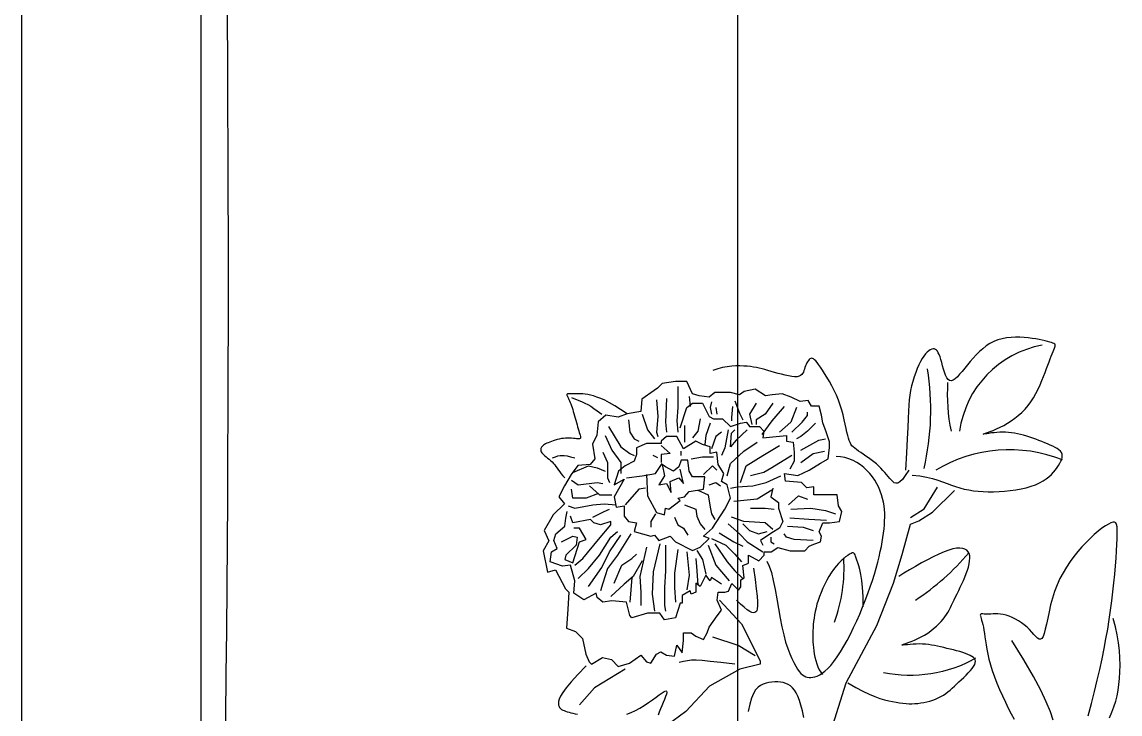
# Model space of a CAD drawing. Extents: x 356 to 4894, y 3257 to 6442.
# Drawn here: x 4068.9 to 4559, y 5053.4 to 5362.2 of the extents above; entities that cross this region are included whole.
import ezdxf

# ---------------------------------------------------------------- set-up
doc = ezdxf.new("R2010")
doc.units = 0
doc.header["$LTSCALE"] = 10
doc.header["$MEASUREMENT"] = 0
for name, color, linetype in [('3', 3, 'CONTINUOUS'), ('4', 4, 'CONTINUOUS'), ('7', 7, 'CONTINUOUS'), ('TEXT', 3, 'CONTINUOUS')]:
    doc.layers.add(name, color=color, linetype=linetype)

msp = doc.modelspace()

# ---------------------------------------------------------------- linework, layer by layer
at = {"layer": '3'}
for points in [[(4314.19, 5194.66), (4316.67, 5193.66), (4318.61, 5192.86), (4320.16, 5192.16), (4321.49, 5191.48), (4322.74, 5190.73), (4324.09, 5189.82), (4325.68, 5188.66), (4327.67, 5187.18)], [(4366.61, 5195.16), (4367.11, 5190.67)], [(4352.13, 5193.66), (4352.63, 5186.18), (4352.13, 5179.2), (4352.63, 5177.2)], [(4356.62, 5194.16), (4356.12, 5183.68), (4356.62, 5179.2)], [(4376.59, 5192.66), (4376.09, 5190.17), (4376.59, 5187.18)], [(4378.59, 5190.17), (4379.09, 5187.18)], [(4386.08, 5190.67), (4385.58, 5185.68), (4385.58, 5184.18)], [(4387.08, 5193.16), (4389.07, 5187.67), (4390.57, 5184.68)], [(4404.05, 5192.16), (4400.56, 5187.18), (4396.56, 5184.68), (4396.56, 5182.69)], [(4414.53, 5190.17), (4412.04, 5183.68), (4407.05, 5179.2)], [(4345.64, 5187.18), (4348.14, 5180.19), (4351.13, 5176.2)], [(4371.6, 5185.18), (4370.6, 5179.69), (4368.11, 5176.7)], [(4412.54, 5179.2), (4417.03, 5183.68), (4419.53, 5186.68), (4419.53, 5188.17)], [(4330.66, 5181.69), (4336.15, 5172.71), (4340.15, 5169.72), (4342.15, 5168.72)], [(4364.61, 5182.19), (4364.61, 5177.7), (4364.61, 5174.71)], [(4376.09, 5183.19), (4374.1, 5177.7), (4373.6, 5173.71)], [(4384.08, 5180.19), (4382.58, 5172.21), (4381.09, 5168.72)], [(4423.02, 5183.19), (4419.53, 5179.69), (4416.53, 5177.2), (4414.53, 5176.2)], [(4329.17, 5177.7), (4332.16, 5171.22), (4336.15, 5165.73), (4336.15, 5160.74)], [(4381.09, 5179.2), (4378.59, 5177.2), (4376.59, 5171.71)], [(4416.53, 5171.22), (4424.52, 5175.7), (4427.51, 5176.2)], [(4328.17, 5170.22), (4330.16, 5165.73), (4330.16, 5158.75), (4331.16, 5156.75)], [(4354.13, 5173.21), (4358.12, 5169.72), (4354.13, 5169.22), (4354.13, 5165.73)], [(4363.11, 5168.72), (4363.11, 5170.72)], [(4383.58, 5159.75), (4385.08, 5165.23), (4391.07, 5170.72), (4397.06, 5174.71)], [(4389.57, 5156.75), (4392.07, 5164.23), (4399.56, 5168.72), (4407.05, 5173.21)], [(4305.7, 5167.73), (4307.03, 5168.22), (4308.1, 5168.57), (4309.04, 5168.78), (4309.94, 5168.85), (4310.95, 5168.78), (4312.16, 5168.57), (4313.7, 5168.22), (4315.69, 5167.73)], [(4338.65, 5158.75), (4345.64, 5159.75), (4351.63, 5160.74), (4354.63, 5165.23)], [(4352.63, 5167.73), (4350.63, 5168.72)], [(4367.61, 5167.23), (4372.6, 5168.22), (4377.59, 5168.22)], [(4412.54, 5168.72), (4403.55, 5163.24), (4400.06, 5161.24), (4394.07, 5159.75)], [(4373.1, 5160.24), (4377.09, 5164.23), (4379.09, 5162.24)], [(4314.19, 5157.75), (4317.18, 5155.76), (4325.67, 5156.75), (4328.17, 5156.25)], [(4375.59, 5155.76), (4378.59, 5156.75), (4380.59, 5155.26)], [(4326.17, 5151.77), (4320.68, 5149.77), (4316.19, 5149.77), (4314.69, 5149.77), (4314.19, 5153.76)], [(4322.18, 5155.26), (4326.67, 5151.27), (4332.16, 5151.27)], [(4347.14, 5154.26), (4344.14, 5153.76), (4338.15, 5146.78)], [(4370.6, 5153.26), (4375.1, 5151.27), (4376.09, 5145.78), (4376.59, 5142.79), (4378.09, 5140.29)], [(4411.04, 5146.78), (4415.53, 5150.77), (4419.53, 5149.27)], [(4465.45, 5141.18), (4471.48, 5144.94), (4477.51, 5154.73)], [(4364.61, 5146.78), (4369.6, 5144.78), (4370.1, 5141.79), (4371.6, 5138.3), (4373.6, 5135.81)], [(4315.69, 5119.85), (4319.18, 5122.84), (4326.17, 5131.32), (4331.66, 5137.8), (4331.66, 5139.3), (4327.17, 5137.8), (4324.17, 5138.8), (4322.68, 5140.29), (4314.69, 5138.8), (4313.69, 5141.79)], [(4323.67, 5141.29), (4328.67, 5143.79), (4331.16, 5144.78)], [(4351.63, 5142.79), (4349.63, 5139.3), (4349.63, 5136.8)], [(4360.12, 5141.29), (4361.62, 5137.8), (4364.11, 5136.31), (4366.11, 5133.31)], [(4404.05, 5135.81), (4400.56, 5138.8), (4391.07, 5139.3), (4385.58, 5141.29)], [(4394.07, 5145.28), (4400.56, 5145.28), (4404.55, 5144.78)], [(4428.01, 5139.8), (4420.03, 5140.29), (4411.54, 5140.79)], [(4412.04, 5144.78), (4421.02, 5145.28), (4427.51, 5144.28), (4432.01, 5142.79)], [(4314.69, 5120.84), (4317.68, 5130.32), (4320.68, 5131.32), (4317.68, 5136.31), (4315.19, 5136.31)], [(4390.57, 5138.3), (4393.57, 5135.31), (4397.56, 5133.81), (4401.55, 5134.81)], [(4410.54, 5137.3), (4417.53, 5136.8), (4422.02, 5135.31)], [(4309.7, 5130.32), (4314.69, 5132.81), (4316.68, 5132.32), (4316.19, 5128.82), (4311.69, 5124.34), (4311.19, 5122.34), (4314.69, 5120.84)], [(4317.18, 5113.86), (4321.68, 5118.35), (4326.67, 5124.34), (4331.66, 5132.32), (4334.66, 5134.81)], [(4321.68, 5110.37), (4327.67, 5118.85), (4331.16, 5125.83), (4336.15, 5133.31)], [(4376.59, 5131.82), (4383.08, 5128.82), (4387.08, 5124.83), (4390.07, 5121.34)], [(4380.09, 5134.31), (4386.58, 5130.32), (4390.57, 5128.33)], [(4403.05, 5132.32), (4403.05, 5130.32), (4404.55, 5129.32)], [(4422.02, 5130.82), (4413.54, 5131.32), (4410.04, 5132.32), (4409.04, 5133.81)], [(4347.64, 5127.83), (4344.64, 5114.86), (4345.14, 5107.88), (4345.14, 5101.89)], [(4356.12, 5128.82), (4356.12, 5117.35), (4355.62, 5109.87), (4355.62, 5101.89), (4356.12, 5099.4)], [(4361.62, 5126.83), (4360.12, 5116.36), (4360.12, 5109.87), (4360.62, 5103.39)], [(4378.09, 5129.32), (4383.58, 5121.34), (4387.08, 5117.35), (4390.57, 5113.86)], [(4345.64, 5121.84), (4341.65, 5114.86), (4337.65, 5111.37), (4331.66, 5105.88)], [(4333.16, 5111.87), (4336.65, 5119.85), (4341.15, 5122.84), (4343.14, 5124.83)], [(4365.61, 5125.83), (4366.61, 5115.36), (4365.61, 5108.87)], [(4369.6, 5122.84), (4370.1, 5117.35), (4370.6, 5110.87)], [(4341.15, 5114.36), (4340.15, 5103.39)], [(4396.09, 5079.42), (4388.55, 5083.94), (4377.24, 5087.7)], [(4529.15, 5050.64), (4527.86, 5054.4), (4526.05, 5058.81), (4523.56, 5064.04), (4520.27, 5070.24), (4516.02, 5077.58), (4510.68, 5086.2)], [(4387.04, 5075.65), (4380.81, 5076.4), (4376.05, 5076.94), (4372.48, 5077.28), (4369.8, 5077.44), (4367.72, 5077.43), (4365.94, 5077.24), (4364.19, 5076.9), (4362.16, 5076.41)], [(4338.04, 5073.4), (4324.47, 5065.11), (4317.68, 5057.58)]]:
    msp.add_lwpolyline(points, dxfattribs=at)
msp.add_lwpolyline([(4494.47, 5078.29, -0.181893), (4453.38, 5071.89, -0.181893)], format="xyb", dxfattribs=at)
for centre, radius, start, end in [((4532.26, 5173.33), 45.38, 100.163, 172.0706), ((4361.26, 5189), 113.24, 346.7353, 9.3778), ((4509.59, 5107.45), 63.9, 68.2186, 120.92), ((4363.93, 5118.88), 71.86, 340.1482, 3.3641), ((4406.58, 5197.13), 111.17, 303.3574, 319.7803)]:
    msp.add_arc(centre, radius, start, end, dxfattribs=at)
at = {"layer": '4'}
for p, q in [((4068.91, 4602.71), (4068.91, 5890.71)), ((4148.91, 4602.71), (4148.91, 5890.71))]:
    msp.add_line(p, q, dxfattribs=at)
msp.add_lwpolyline([(4339.06, 5187.35), (4335.05, 5185.84), (4329.53, 5186.85), (4326.02, 5183.84), (4325.52, 5177.83), (4323.52, 5173.83), (4324.52, 5167.32), (4322.52, 5164.82), (4317, 5164.31), (4314, 5160.31), (4310.99, 5155.3), (4308.48, 5150.3), (4310.99, 5147.29), (4305.98, 5142.28), (4301.97, 5135.28), (4303.97, 5130.77), (4301.47, 5126.26), (4303.47, 5116.75), (4306.98, 5117.75), (4311.49, 5109.24), (4312.99, 5107.74), (4312.49, 5100.23), (4311.99, 5091.72), (4316, 5090.21), (4319.01, 5087.21), (4320.51, 5080.2), (4322.02, 5076.7), (4323.02, 5075.69), (4328.03, 5078.7), (4332.04, 5077.7), (4335.05, 5074.69), (4340.06, 5076.2), (4345.07, 5079.7), (4347.58, 5076.7), (4349.58, 5076.2), (4352.09, 5080.2), (4354.09, 5081.2), (4356.6, 5079.7), (4360.11, 5079.2), (4361.11, 5084.21), (4363.61, 5080.7), (4364.11, 5086.21), (4364.11, 5089.71), (4367.62, 5089.71), (4369.63, 5088.21), (4373.14, 5086.71), (4374.64, 5089.71), (4375.64, 5092.22), (4379.15, 5097.22), (4381.15, 5099.73), (4379.15, 5104.23), (4379.65, 5107.74), (4382.66, 5107.74), (4384.16, 5108.24), (4385.67, 5111.74), (4388.67, 5108.74), (4389.68, 5110.24), (4389.68, 5113.25), (4391.18, 5114.25), (4390.68, 5119.75), (4393.18, 5120.76), (4393.18, 5124.26), (4397.69, 5121.76), (4400.2, 5124.26), (4400.2, 5125.76), (4403.21, 5125.76), (4406.21, 5127.77), (4411.73, 5126.26), (4418.24, 5126.26), (4420.25, 5128.27), (4422.25, 5129.27), (4425.26, 5130.27), (4425.76, 5132.77), (4424.76, 5134.77), (4426.26, 5138.78), (4429.27, 5138.78), (4433.78, 5139.28), (4434.78, 5143.79), (4433.28, 5146.29), (4432.78, 5151.3), (4422.25, 5151.3), (4422.25, 5154.8), (4419.24, 5154.3), (4416.74, 5156.8), (4409.72, 5157.31), (4409.22, 5160.81), (4415.24, 5159.81), (4420.25, 5162.31), (4425.26, 5165.32), (4428.77, 5167.32), (4429.27, 5172.33), (4429.27, 5174.83), (4427.77, 5179.33), (4426.26, 5183.34), (4425.76, 5186.85), (4424.76, 5190.85), (4421.25, 5190.85), (4419.75, 5193.35), (4416.24, 5192.85), (4412.23, 5194.86), (4408.22, 5196.36), (4403.71, 5195.86), (4400.7, 5195.36), (4396.19, 5198.36), (4391.18, 5197.36), (4389.17, 5195.86), (4385.16, 5196.86), (4378.15, 5196.86), (4375.64, 5194.86), (4371.13, 5195.36), (4368.12, 5196.36), (4365.62, 5201.87), (4360.61, 5201.87), (4354.59, 5200.86), (4352.59, 5198.86), (4351.08, 5197.86), (4345.57, 5193.85), (4345.07, 5188.35)], close=True, dxfattribs=at)
for points in [[(4362.61, 5181.19), (4365.61, 5190.17), (4368.11, 5192.16), (4372.6, 5192.16), (4375.59, 5186.18), (4377.59, 5185.18), (4381.59, 5185.18), (4385.08, 5181.69), (4389.57, 5183.19), (4392.07, 5183.68), (4393.07, 5182.69), (4393.57, 5181.69), (4398.06, 5181.69), (4400.06, 5179.69), (4399.56, 5176.7), (4405.55, 5177.2), (4410.04, 5177.7), (4410.04, 5175.21), (4413.04, 5174.71), (4413.54, 5170.22), (4413.54, 5166.23), (4411.54, 5162.74)], [(4335.16, 5161.74), (4333.16, 5155.76), (4337.65, 5158.25), (4333.16, 5150.27), (4334.16, 5145.78), (4337.65, 5146.28), (4337.65, 5141.79), (4339.65, 5139.3), (4343.14, 5138.8), (4342.15, 5134.81), (4349.63, 5132.81), (4351.13, 5133.31), (4353.13, 5130.82), (4358.12, 5132.81), (4360.62, 5130.32), (4368.11, 5126.33), (4371.6, 5127.83), (4375.59, 5131.82), (4373.1, 5132.81), (4377.09, 5136.31), (4382.58, 5144.78), (4385.08, 5149.77), (4383.58, 5155.76), (4381.09, 5157.25), (4382.08, 5160.74), (4379.59, 5164.73), (4379.09, 5170.22), (4376.09, 5169.72), (4376.09, 5172.71), (4372.6, 5173.71), (4369.6, 5175.21), (4364.11, 5171.71), (4361.12, 5177.2), (4356.62, 5177.2), (4354.13, 5175.21), (4354.13, 5174.21), (4347.64, 5174.21), (4343.14, 5172.21), (4343.14, 5169.22), (4342.15, 5166.23), (4338.15, 5164.23), (4335.16, 5161.74)], [(4347.64, 5160.24), (4348.14, 5150.77), (4352.13, 5143.29), (4355.62, 5142.29), (4356.12, 5145.28), (4357.62, 5144.78), (4362.61, 5148.77), (4361.62, 5149.77), (4364.61, 5150.27), (4366.61, 5152.76), (4373.1, 5153.76), (4373.6, 5159.25), (4368.11, 5159.25), (4366.61, 5161.74), (4366.11, 5166.73), (4363.11, 5166.73), (4362.11, 5163.74), (4359.62, 5161.74), (4356.12, 5163.74), (4354.63, 5164.73), (4355.62, 5159.75), (4353.13, 5155.76), (4356.62, 5156.25), (4358.62, 5152.26), (4358.12, 5157.25), (4362.11, 5158.75), (4364.11, 5156.25), (4363.11, 5160.74), (4362.61, 5162.74)], [(4401.36, 5121.6), (4402.43, 5119.45), (4403.38, 5116.53), (4404.23, 5113), (4405.02, 5109.04), (4405.77, 5104.81), (4406.51, 5100.49), (4407.25, 5096.26), (4408.02, 5092.29), (4408.85, 5088.71), (4409.72, 5085.53), (4410.63, 5082.74), (4411.54, 5080.29), (4412.46, 5078.17), (4413.36, 5076.36), (4414.23, 5074.81), (4415.06, 5073.52), (4415.83, 5072.45), (4416.57, 5071.59), (4417.27, 5070.92), (4417.97, 5070.41), (4418.67, 5070.06), (4419.39, 5069.85), (4420.15, 5069.75), (4420.97, 5069.76), (4421.85, 5069.85), (4422.8, 5070.05), (4423.82, 5070.39), (4424.91, 5070.9), (4426.06, 5071.6), (4427.27, 5072.53), (4428.55, 5073.7), (4429.89, 5075.15), (4431.28, 5076.9), (4432.72, 5078.92), (4434.19, 5081.19), (4435.67, 5083.66), (4437.15, 5086.3), (4438.62, 5089.1), (4440.05, 5092), (4441.45, 5094.98), (4442.78, 5098.02), (4444.06, 5101.07), (4445.26, 5104.13), (4446.39, 5107.16), (4447.45, 5110.15), (4448.43, 5113.06), (4449.32, 5115.88), (4450.12, 5118.58), (4450.82, 5121.15), (4451.44, 5123.59), (4451.98, 5125.9), (4452.44, 5128.11), (4452.83, 5130.21), (4453.16, 5132.23), (4453.42, 5134.16), (4453.63, 5136.03), (4453.8, 5137.84), (4453.91, 5139.6), (4453.95, 5141.31), (4453.93, 5143), (4453.83, 5144.66), (4453.65, 5146.3), (4453.38, 5147.94), (4453.01, 5149.59), (4452.53, 5151.24), (4451.94, 5152.89), (4451.25, 5154.53), (4450.44, 5156.14), (4449.51, 5157.71), (4448.47, 5159.23), (4447.31, 5160.69), (4446.03, 5162.08), (4444.63, 5163.37), (4443.11, 5164.56), (4441.5, 5165.61), (4439.79, 5166.52), (4438, 5167.27), (4436.15, 5167.82), (4434.23, 5168.17), (4432.27, 5168.29)], [(4314.69, 5161.24), (4321.68, 5164.23), (4325.67, 5163.24), (4329.17, 5161.74)], [(4404.05, 5154.26), (4403.05, 5150.27), (4406.55, 5147.78), (4406.55, 5145.28), (4408.54, 5139.3), (4407.05, 5136.31), (4403.55, 5134.31), (4398.56, 5130.82), (4399.56, 5128.82)], [(4430.78, 4975.87), (4436.8, 4978.5), (4435.29, 4988.29), (4434.54, 5001.1), (4432.27, 5028.21), (4430.77, 5048.54), (4436.8, 5067.37), (4450.37, 5092.98), (4457.91, 5111.8), (4461.68, 5124.61), (4465.45, 5138.16), (4469.21, 5139.67), (4475.25, 5143.44), (4485.05, 5153.23)], [(4381.09, 5111.37), (4376.59, 5114.36), (4376.09, 5112.86), (4374.1, 5115.36), (4371.6, 5110.37), (4369.6, 5111.87), (4369.6, 5107.88), (4367.61, 5106.88), (4367.11, 5108.38), (4363.61, 5106.38), (4363.61, 5102.89), (4362.61, 5102.89), (4360.62, 5096.41), (4355.62, 5095.41), (4353.63, 5098.4), (4348.14, 5098.4), (4341.15, 5096.41), (4340.15, 5097.4), (4338.65, 5103.39), (4332.16, 5103.89), (4328.17, 5103.39), (4325.67, 5105.38), (4325.17, 5107.38), (4319.68, 5104.39), (4315.19, 5107.38), (4315.69, 5112.86), (4313.69, 5119.85), (4310.19, 5119.35), (4304.7, 5121.34), (4305.2, 5125.83), (4307.7, 5127.33), (4306.2, 5130.82), (4307.2, 5133.81), (4311.19, 5137.3), (4311.69, 5140.79), (4312.19, 5143.79)], [(4380.26, 5104.27), (4390.06, 5093.73), (4398.35, 5077.16), (4398.35, 5075.65), (4389.3, 5073.4), (4375.73, 5065.86), (4365.18, 5054.57), (4353.87, 5046.28)], [(4320.7, 5074.9), (4316.92, 5071.02), (4313.99, 5067.81), (4311.8, 5065.18), (4310.25, 5063.06), (4309.23, 5061.38), (4308.64, 5060.05), (4308.37, 5059), (4308.32, 5058.14), (4308.4, 5057.43), (4308.58, 5056.82), (4308.87, 5056.31), (4309.24, 5055.88), (4309.7, 5055.51), (4310.24, 5055.21), (4310.85, 5054.94), (4311.53, 5054.69), (4312.26, 5054.46), (4313.06, 5054.24), (4313.91, 5054.02), (4314.81, 5053.8), (4315.77, 5053.57), (4316.77, 5053.33)], [(4417.85, 5051.9), (4417.2, 5054.82), (4416.53, 5057.35), (4415.86, 5059.52), (4415.16, 5061.35), (4414.43, 5062.88), (4413.65, 5064.14), (4412.81, 5065.16), (4411.91, 5065.98), (4410.91, 5066.62), (4409.83, 5067.11), (4408.67, 5067.47), (4407.45, 5067.71), (4406.19, 5067.82), (4404.89, 5067.81), (4403.58, 5067.7), (4402.28, 5067.49), (4400.99, 5067.18), (4399.74, 5066.77), (4398.53, 5066.19), (4397.39, 5065.36), (4396.32, 5064.19), (4395.34, 5062.61), (4394.47, 5060.54), (4393.71, 5057.88), (4393.07, 5054.57)], [(4338.9, 5053.31), (4340.83, 5054.09), (4342.76, 5055.01), (4344.7, 5056.07), (4346.62, 5057.26), (4348.48, 5058.52), (4350.25, 5059.79), (4351.89, 5060.98), (4353.35, 5062.05), (4354.59, 5062.9), (4355.58, 5063.49), (4356.26, 5063.73), (4356.61, 5063.58), (4356.68, 5063.08), (4356.51, 5062.27), (4356.15, 5061.22), (4355.65, 5059.98), (4355.07, 5058.61), (4354.46, 5057.16), (4353.87, 5055.7), (4353.34, 5054.26), (4352.88, 5052.86)]]:
    msp.add_lwpolyline(points, dxfattribs=at)
at = {"layer": '7'}
for points in [[(4466.2, 5160), (4469.64, 5159.64), (4472.65, 5159.13), (4475.3, 5158.51), (4477.66, 5157.82), (4479.8, 5157.08), (4481.78, 5156.32), (4483.68, 5155.6), (4485.55, 5154.92), (4487.46, 5154.33), (4489.42, 5153.83), (4491.44, 5153.41), (4493.51, 5153.08), (4495.65, 5152.83), (4497.86, 5152.67), (4500.15, 5152.59), (4502.51, 5152.6), (4504.95, 5152.69), (4507.43, 5152.86), (4509.93, 5153.12), (4512.39, 5153.46), (4514.79, 5153.89), (4517.09, 5154.42), (4519.25, 5155.03), (4521.23, 5155.74), (4523.01, 5156.53), (4524.6, 5157.41), (4526.01, 5158.35), (4527.25, 5159.33), (4528.34, 5160.34), (4529.31, 5161.37), (4530.16, 5162.39), (4530.91, 5163.39), (4531.57, 5164.36), (4532.14, 5165.3), (4532.6, 5166.19), (4532.93, 5167.05), (4533.14, 5167.86), (4533.19, 5168.64), (4533.08, 5169.36), (4532.79, 5170.05), (4532.32, 5170.68), (4531.69, 5171.28), (4530.9, 5171.84), (4529.98, 5172.38), (4528.95, 5172.91), (4527.83, 5173.42), (4526.63, 5173.93), (4525.38, 5174.44), (4524.09, 5174.96), (4522.77, 5175.49), (4521.43, 5176.01), (4520.07, 5176.51), (4518.7, 5176.99), (4517.32, 5177.44), (4515.95, 5177.85), (4514.57, 5178.21), (4513.21, 5178.51), (4511.86, 5178.75), (4510.53, 5178.94), (4509.2, 5179.07), (4507.89, 5179.15), (4506.59, 5179.18), (4505.3, 5179.15), (4504.02, 5179.08), (4502.76, 5178.97), (4501.56, 5178.83), (4500.45, 5178.67), (4499.48, 5178.52), (4498.7, 5178.39), (4498.14, 5178.31), (4497.84, 5178.28), (4497.86, 5178.33), (4498.22, 5178.47), (4498.89, 5178.71), (4499.83, 5179.04), (4500.99, 5179.48), (4502.33, 5180.01), (4503.82, 5180.64), (4505.4, 5181.38), (4507.03, 5182.22), (4508.69, 5183.17), (4510.34, 5184.22), (4511.96, 5185.38), (4513.55, 5186.65), (4515.09, 5188.02), (4516.56, 5189.49), (4517.94, 5191.08), (4519.22, 5192.77), (4520.39, 5194.56), (4521.45, 5196.42), (4522.41, 5198.33), (4523.29, 5200.27), (4524.09, 5202.18), (4524.82, 5204.06), (4525.5, 5205.87), (4526.13, 5207.58), (4526.73, 5209.16), (4527.28, 5210.61), (4527.8, 5211.94), (4528.27, 5213.13), (4528.69, 5214.2), (4529.07, 5215.13), (4529.39, 5215.94), (4529.65, 5216.61), (4529.86, 5217.17), (4529.99, 5217.61), (4530.03, 5217.96), (4529.97, 5218.25), (4529.79, 5218.49), (4529.47, 5218.7), (4529.02, 5218.9), (4528.39, 5219.13), (4527.6, 5219.38), (4526.64, 5219.65), (4525.53, 5219.94), (4524.26, 5220.24), (4522.87, 5220.53), (4521.34, 5220.8), (4519.71, 5221.05), (4517.97, 5221.26), (4516.13, 5221.42), (4514.23, 5221.52), (4512.28, 5221.53), (4510.3, 5221.43), (4508.33, 5221.21), (4506.38, 5220.85), (4504.47, 5220.33), (4502.64, 5219.63), (4500.89, 5218.73), (4499.24, 5217.66), (4497.66, 5216.45), (4496.17, 5215.12), (4494.74, 5213.71), (4493.38, 5212.23), (4492.08, 5210.72), (4490.83, 5209.21), (4489.63, 5207.72), (4488.48, 5206.31), (4487.38, 5205.02), (4486.35, 5203.91), (4485.38, 5203.01), (4484.48, 5202.4), (4483.66, 5202.1), (4482.91, 5202.18), (4482.24, 5202.66), (4481.65, 5203.49), (4481.11, 5204.6), (4480.63, 5205.9), (4480.19, 5207.32), (4479.78, 5208.8), (4479.39, 5210.25), (4479.02, 5211.59), (4478.64, 5212.78), (4478.25, 5213.79), (4477.86, 5214.63), (4477.44, 5215.3), (4477.01, 5215.8), (4476.54, 5216.15), (4476.04, 5216.33), (4475.5, 5216.36), (4474.91, 5216.24), (4474.28, 5215.96), (4473.62, 5215.51), (4472.92, 5214.9), (4472.2, 5214.12), (4471.47, 5213.17), (4470.72, 5212.03), (4469.97, 5210.72), (4469.22, 5209.21), (4468.48, 5207.55), (4467.77, 5205.75), (4467.1, 5203.84), (4466.49, 5201.85), (4465.95, 5199.81), (4465.49, 5197.73), (4465.13, 5195.65), (4464.87, 5193.56), (4464.69, 5191.28), (4464.55, 5188.62), (4464.42, 5185.36), (4464.25, 5181.3), (4464.01, 5176.24), (4463.67, 5169.96), (4463.18, 5162.26)], [(4464.69, 5162.26), (4463.13, 5159.83), (4461.81, 5158.12), (4460.7, 5157.03), (4459.76, 5156.48), (4458.95, 5156.38), (4458.22, 5156.62), (4457.56, 5157.13), (4456.9, 5157.81), (4456.23, 5158.57), (4455.53, 5159.4), (4454.78, 5160.28), (4454, 5161.21), (4453.16, 5162.15), (4452.25, 5163.11), (4451.29, 5164.07), (4450.24, 5165.03), (4449.12, 5165.95), (4447.95, 5166.86), (4446.75, 5167.72), (4445.55, 5168.56), (4444.38, 5169.35), (4443.26, 5170.09), (4442.24, 5170.79), (4441.32, 5171.43), (4440.54, 5172.02), (4439.88, 5172.58), (4439.33, 5173.17), (4438.86, 5173.81), (4438.45, 5174.55), (4438.09, 5175.42), (4437.75, 5176.46), (4437.43, 5177.7), (4437.09, 5179.19), (4436.72, 5180.88), (4436.32, 5182.75), (4435.87, 5184.76), (4435.35, 5186.88), (4434.76, 5189.07), (4434.07, 5191.29), (4433.28, 5193.52), (4432.38, 5195.71), (4431.39, 5197.84), (4430.34, 5199.9), (4429.26, 5201.85), (4428.18, 5203.68), (4427.13, 5205.36), (4426.14, 5206.88), (4425.24, 5208.2), (4424.45, 5209.32), (4423.76, 5210.24), (4423.16, 5210.97), (4422.63, 5211.52), (4422.16, 5211.89), (4421.74, 5212.11), (4421.35, 5212.17), (4420.97, 5212.1), (4420.59, 5211.89), (4420.22, 5211.57), (4419.86, 5211.16), (4419.51, 5210.65), (4419.17, 5210.08), (4418.86, 5209.45), (4418.58, 5208.78), (4418.33, 5208.08), (4418.1, 5207.37), (4417.88, 5206.67), (4417.63, 5206.01), (4417.32, 5205.4), (4416.92, 5204.86), (4416.38, 5204.43), (4415.69, 5204.11), (4414.81, 5203.94), (4413.71, 5203.92), (4412.44, 5204.04), (4411.02, 5204.28), (4409.5, 5204.61), (4407.92, 5205), (4406.33, 5205.44), (4404.76, 5205.88), (4403.25, 5206.32), (4401.84, 5206.73), (4400.5, 5207.1), (4399.22, 5207.43), (4397.96, 5207.73), (4396.69, 5208), (4395.39, 5208.23), (4394.02, 5208.42), (4392.57, 5208.58), (4391, 5208.7), (4389.33, 5208.76), (4387.54, 5208.75), (4385.66, 5208.63), (4383.68, 5208.39), (4381.61, 5208), (4379.47, 5207.44), (4377.24, 5206.7)], [(4361.62, 5199.64), (4361.62, 5190.17), (4361.12, 5184.18), (4361.62, 5179.2)], [(4339.06, 5187.35), (4336.09, 5189.34), (4333.45, 5190.99), (4331.11, 5192.33), (4329.03, 5193.41), (4327.18, 5194.24), (4325.53, 5194.88), (4324.04, 5195.35), (4322.68, 5195.7), (4321.41, 5195.95), (4320.24, 5196.13), (4319.15, 5196.24), (4318.15, 5196.3), (4317.23, 5196.33), (4316.39, 5196.33), (4315.63, 5196.32), (4314.94, 5196.32), (4314.32, 5196.33), (4313.77, 5196.34), (4313.3, 5196.35), (4312.9, 5196.34), (4312.58, 5196.31), (4312.34, 5196.25), (4312.18, 5196.14), (4312.11, 5195.99), (4312.12, 5195.77), (4312.2, 5195.49), (4312.35, 5195.14), (4312.55, 5194.74), (4312.78, 5194.27), (4313.04, 5193.74), (4313.32, 5193.15), (4313.61, 5192.5), (4313.88, 5191.78), (4314.15, 5191.01), (4314.42, 5190.18), (4314.69, 5189.32), (4314.95, 5188.41), (4315.22, 5187.47), (4315.49, 5186.5), (4315.77, 5185.51), (4316.05, 5184.51), (4316.34, 5183.51), (4316.62, 5182.52), (4316.9, 5181.56), (4317.17, 5180.66), (4317.42, 5179.81), (4317.65, 5179.04), (4317.85, 5178.36), (4318.02, 5177.79), (4318.15, 5177.33), (4318.22, 5176.95), (4318.23, 5176.66), (4318.17, 5176.45), (4318.02, 5176.31), (4317.78, 5176.23), (4317.43, 5176.2), (4316.97, 5176.22), (4316.41, 5176.28), (4315.75, 5176.35), (4315.01, 5176.43), (4314.21, 5176.5), (4313.35, 5176.55), (4312.45, 5176.57), (4311.53, 5176.54), (4310.58, 5176.44), (4309.64, 5176.3), (4308.7, 5176.11), (4307.77, 5175.88), (4306.87, 5175.63), (4306.01, 5175.36), (4305.2, 5175.07), (4304.45, 5174.79), (4303.77, 5174.51), (4303.16, 5174.24), (4302.61, 5173.97), (4302.12, 5173.7), (4301.7, 5173.42), (4301.34, 5173.14), (4301.04, 5172.85), (4300.79, 5172.55), (4300.6, 5172.23), (4300.47, 5171.89), (4300.41, 5171.54), (4300.42, 5171.17), (4300.5, 5170.79), (4300.68, 5170.4), (4300.94, 5169.98), (4301.29, 5169.55), (4301.74, 5169.11), (4302.28, 5168.65), (4302.88, 5168.16), (4303.52, 5167.65), (4304.18, 5167.11), (4304.85, 5166.53), (4305.5, 5165.92), (4306.12, 5165.27), (4306.69, 5164.58), (4307.23, 5163.85), (4307.76, 5163.08), (4308.31, 5162.28), (4308.91, 5161.44), (4309.57, 5160.57), (4310.32, 5159.67), (4311.19, 5158.75)], [(4396.56, 5192.16), (4393.57, 5187.18), (4394.57, 5182.69)], [(4409.04, 5190.67), (4403.55, 5184.18), (4399.06, 5178.2)], [(4339.65, 5184.68), (4340.15, 5179.2), (4342.15, 5176.2), (4344.14, 5175.21)], [(4392.57, 5180.19), (4387.58, 5175.7), (4385.08, 5172.71), (4385.58, 5178.7), (4387.08, 5180.19)], [(4416.53, 5165.73), (4422.02, 5169.72), (4427.02, 5170.72)], [(4385.08, 5154.26), (4388.08, 5154.76), (4395.06, 5155.26), (4401.06, 5156.75), (4407.55, 5159.75)], [(4403.55, 5153.26), (4397.06, 5149.27), (4386.58, 5148.27)], [(4312.69, 5146.28), (4315.69, 5145.28), (4323.67, 5146.78), (4328.67, 5147.28), (4334.16, 5146.78)], [(4384.08, 5138.3), (4389.07, 5133.81), (4392.57, 5130.32), (4399.56, 5125.83)], [(4544.7, 5052.66), (4546.24, 5058.2), (4547.6, 5063.46), (4548.81, 5068.5), (4549.92, 5073.36), (4550.93, 5078.06), (4551.85, 5082.61), (4552.68, 5087.05), (4553.44, 5091.37), (4554.12, 5095.61), (4554.74, 5099.78), (4555.28, 5103.9), (4555.77, 5107.97), (4556.2, 5111.96), (4556.58, 5115.82), (4556.9, 5119.51), (4557.17, 5122.98), (4557.39, 5126.19), (4557.55, 5129.09), (4557.67, 5131.64), (4557.74, 5133.79), (4557.73, 5135.56), (4557.64, 5136.96), (4557.42, 5137.99), (4557.06, 5138.68), (4556.54, 5139.03), (4555.83, 5139.07), (4554.91, 5138.79), (4553.76, 5138.22), (4552.41, 5137.39), (4550.89, 5136.3), (4549.24, 5134.99), (4547.48, 5133.49), (4545.67, 5131.8), (4543.81, 5129.96), (4541.96, 5128), (4540.15, 5125.92), (4538.38, 5123.73), (4536.68, 5121.44), (4535.07, 5119.02), (4533.56, 5116.49), (4532.16, 5113.84), (4530.89, 5111.07), (4529.78, 5108.16), (4528.82, 5105.15), (4528, 5102.09), (4527.3, 5099.09), (4526.68, 5096.22), (4526.13, 5093.59), (4525.62, 5091.27), (4525.13, 5089.36), (4524.63, 5087.96), (4524.09, 5087.11), (4523.51, 5086.77), (4522.87, 5086.86), (4522.18, 5087.31), (4521.41, 5088.04), (4520.56, 5088.96), (4519.63, 5090.01), (4518.59, 5091.09), (4517.46, 5092.16), (4516.24, 5093.17), (4514.95, 5094.12), (4513.62, 5095), (4512.25, 5095.79), (4510.87, 5096.48), (4509.51, 5097.05), (4508.17, 5097.5), (4506.87, 5097.81), (4505.63, 5098), (4504.45, 5098.1), (4503.33, 5098.12), (4502.28, 5098.1), (4501.31, 5098.06), (4500.42, 5098.02), (4499.62, 5098), (4498.91, 5098.02), (4498.3, 5098.06), (4497.78, 5098.11), (4497.36, 5098.14), (4497.03, 5098.13), (4496.79, 5098.05), (4496.65, 5097.89), (4496.61, 5097.62), (4496.65, 5097.23), (4496.77, 5096.7), (4496.96, 5096.05), (4497.19, 5095.27), (4497.45, 5094.36), (4497.72, 5093.31), (4497.99, 5092.14), (4498.24, 5090.84), (4498.46, 5089.41), (4498.67, 5087.85), (4498.9, 5086.15), (4499.17, 5084.3), (4499.5, 5082.31), (4499.92, 5080.16), (4500.45, 5077.86), (4501.13, 5075.4), (4501.96, 5072.79), (4502.94, 5070.05), (4504.03, 5067.24), (4505.21, 5064.39), (4506.47, 5061.55), (4507.77, 5058.78), (4509.1, 5056.1), (4510.43, 5053.56), (4511.73, 5051.21)], [(4340.65, 5133.81), (4334.66, 5124.34), (4330.16, 5118.35), (4328.17, 5111.87), (4327.17, 5108.38)], [(4353.63, 5129.32), (4350.63, 5116.85), (4350.13, 5106.88), (4351.13, 5099.4)], [(4370.1, 5126.33), (4372.6, 5122.34), (4374.1, 5115.86)], [(4375.1, 5128.82), (4378.59, 5119.85), (4381.09, 5116.85), (4384.58, 5112.86)], [(4437.55, 5067.37), (4441.04, 5065.32), (4444.17, 5063.64), (4446.98, 5062.29), (4449.51, 5061.24), (4451.79, 5060.42), (4453.85, 5059.8), (4455.73, 5059.33), (4457.47, 5058.96), (4459.09, 5058.66), (4460.61, 5058.42), (4462.06, 5058.24), (4463.44, 5058.11), (4464.78, 5058.05), (4466.1, 5058.04), (4467.4, 5058.1), (4468.71, 5058.21), (4470.04, 5058.38), (4471.38, 5058.61), (4472.72, 5058.9), (4474.05, 5059.24), (4475.36, 5059.65), (4476.63, 5060.11), (4477.85, 5060.64), (4479.02, 5061.22), (4480.11, 5061.86), (4481.16, 5062.56), (4482.16, 5063.31), (4483.13, 5064.11), (4484.09, 5064.95), (4485.06, 5065.84), (4486.04, 5066.78), (4487.06, 5067.75), (4488.11, 5068.75), (4489.18, 5069.77), (4490.23, 5070.81), (4491.23, 5071.83), (4492.15, 5072.82), (4492.96, 5073.78), (4493.62, 5074.69), (4494.09, 5075.53), (4494.37, 5076.29), (4494.43, 5076.98), (4494.31, 5077.6), (4494, 5078.17), (4493.51, 5078.68), (4492.86, 5079.17), (4492.04, 5079.62), (4491.08, 5080.05), (4489.97, 5080.47), (4488.75, 5080.87), (4487.44, 5081.27), (4486.05, 5081.65), (4484.62, 5082.02), (4483.16, 5082.38), (4481.7, 5082.73), (4480.27, 5083.06), (4478.88, 5083.38), (4477.52, 5083.69), (4476.19, 5083.96), (4474.87, 5084.21), (4473.55, 5084.41), (4472.21, 5084.56), (4470.86, 5084.66), (4469.47, 5084.69), (4468.04, 5084.66), (4466.62, 5084.58), (4465.27, 5084.47), (4464.05, 5084.35), (4463.01, 5084.24), (4462.2, 5084.16), (4461.7, 5084.14), (4461.55, 5084.19), (4461.79, 5084.33), (4462.39, 5084.56), (4463.29, 5084.89), (4464.42, 5085.3), (4465.74, 5085.81), (4467.19, 5086.4), (4468.7, 5087.07), (4470.22, 5087.83), (4471.7, 5088.67), (4473.13, 5089.58), (4474.49, 5090.54), (4475.78, 5091.55), (4476.99, 5092.59), (4478.1, 5093.64), (4479.11, 5094.69), (4480.02, 5095.74), (4480.81, 5096.76), (4481.51, 5097.78), (4482.13, 5098.8), (4482.71, 5099.83), (4483.25, 5100.9), (4483.78, 5102), (4484.33, 5103.17), (4484.92, 5104.4), (4485.56, 5105.71), (4486.24, 5107.09), (4486.95, 5108.52), (4487.67, 5110), (4488.38, 5111.51), (4489.07, 5113.03), (4489.73, 5114.56), (4490.32, 5116.07), (4490.85, 5117.56), (4491.29, 5119.01), (4491.63, 5120.41), (4491.85, 5121.72), (4491.93, 5122.94), (4491.86, 5124.05), (4491.62, 5125.03), (4491.2, 5125.86), (4490.58, 5126.53), (4489.76, 5127.03), (4488.73, 5127.34), (4487.5, 5127.46), (4486.05, 5127.37), (4484.38, 5127.07), (4482.5, 5126.55), (4480.4, 5125.8), (4478.08, 5124.82), (4475.59, 5123.63), (4472.99, 5122.3), (4470.33, 5120.85), (4467.66, 5119.33), (4465.04, 5117.8), (4462.53, 5116.28), (4460.17, 5114.82)], [(4444.34, 5101.26), (4444.25, 5105.94), (4444.03, 5109.85), (4443.69, 5113.08), (4443.28, 5115.73), (4442.82, 5117.87), (4442.35, 5119.58), (4441.9, 5120.97), (4441.51, 5122.1), (4441.2, 5123.05), (4440.94, 5123.84), (4440.71, 5124.46), (4440.48, 5124.92), (4440.22, 5125.22), (4439.89, 5125.35), (4439.47, 5125.31), (4438.93, 5125.11), (4438.25, 5124.75), (4437.43, 5124.22), (4436.51, 5123.54), (4435.51, 5122.71), (4434.45, 5121.73), (4433.35, 5120.61), (4432.24, 5119.35), (4431.14, 5117.96), (4430.08, 5116.44), (4429.06, 5114.81), (4428.08, 5113.1), (4427.17, 5111.33), (4426.32, 5109.53), (4425.54, 5107.72), (4424.84, 5105.92), (4424.23, 5104.15), (4423.71, 5102.44), (4423.28, 5100.78), (4422.92, 5099.18), (4422.63, 5097.64), (4422.4, 5096.14), (4422.22, 5094.7), (4422.08, 5093.31), (4421.97, 5091.97), (4421.89, 5090.68), (4421.83, 5089.41), (4421.81, 5088.16), (4421.82, 5086.92), (4421.87, 5085.66), (4421.96, 5084.38), (4422.1, 5083.06), (4422.29, 5081.68), (4422.52, 5080.24), (4422.82, 5078.76), (4423.19, 5077.28), (4423.63, 5075.84), (4424.15, 5074.47), (4424.75, 5073.21), (4425.45, 5072.08), (4426.24, 5071.14)], [(4395.33, 5118.58), (4396.08, 5113.46), (4396.62, 5109.33), (4396.98, 5106.07), (4397.17, 5103.57), (4397.2, 5101.72), (4397.08, 5100.42), (4396.83, 5099.55), (4396.46, 5099), (4395.98, 5098.69), (4395.37, 5098.61), (4394.62, 5098.78), (4393.68, 5099.24), (4392.56, 5099.99), (4391.22, 5101.07), (4389.64, 5102.49), (4387.79, 5104.27)], [(4554.21, 5051.7), (4555.32, 5054.23), (4556.25, 5056.69), (4557.02, 5059.11), (4557.64, 5061.54), (4558.12, 5064.02), (4558.48, 5066.6), (4558.74, 5069.32), (4558.9, 5072.2), (4558.96, 5075.26), (4558.89, 5078.46), (4558.67, 5081.78), (4558.28, 5085.22), (4557.71, 5088.74), (4556.92, 5092.34), (4555.91, 5095.99)]]:
    msp.add_lwpolyline(points, dxfattribs=at)
for centre, radius, start, end in [((-11886, 5246.71), 16047.04, 357.771453, 2.228547), ((4564.6, 5196.15), 82.74, 176.3469, 191.5514)]:
    msp.add_arc(centre, radius, start, end, dxfattribs=at)
at = {"layer": 'TEXT'}
msp.add_lwpolyline([(4388.43, 3814.11), (4388.43, 6212.11), (4542.14, 6212.11)], dxfattribs=at)

doc.saveas('drawing.dxf')
